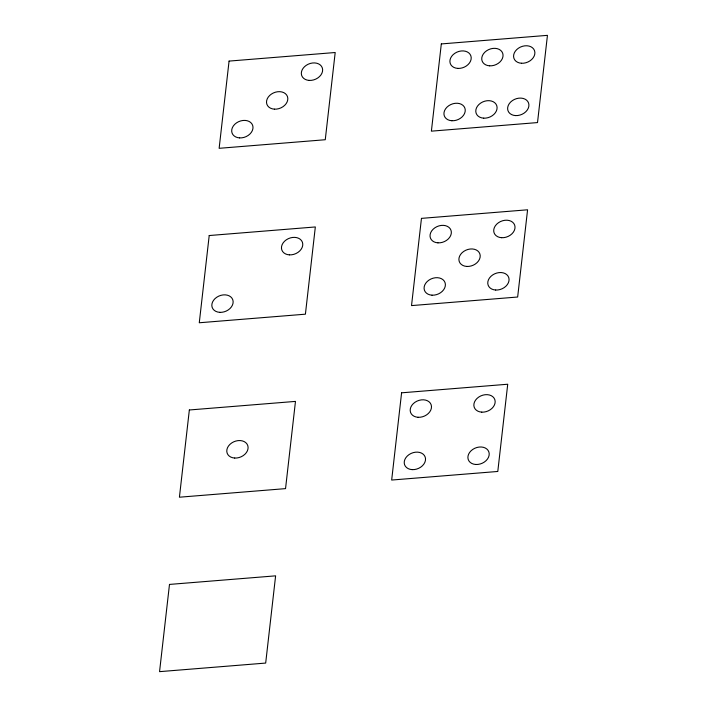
<?xml version="1.0" encoding="UTF-8"?>
<svg xmlns="http://www.w3.org/2000/svg" width="707" height="707" viewBox="0 0 707 707"><rect width="100%" height="100%" fill="white"/><g stroke="black" fill="none" stroke-linecap="round" stroke-linejoin="round"><path stroke-width="1.06" d="M169.486 584.424L159.552 671.65L265.682 663.069L275.615 575.843L169.486 584.424M189.343 409.98L179.419 497.207L285.54 488.625L295.473 401.399L189.343 409.98M209.21 235.537L199.277 322.763L305.406 314.182L315.331 226.956L209.21 235.537M229.068 61.094L219.135 148.311L325.264 139.73L335.198 52.512L229.068 61.094M401.594 392.818L391.669 480.044L497.79 471.463L507.723 384.237L401.594 392.818M421.46 218.375L411.527 305.601L517.657 297.02L527.581 209.793L421.46 218.375M441.318 43.931L431.385 131.157L537.514 122.576L547.448 35.35L441.318 43.931M489.659 65.831A10.994 8.343 -22 0 0 502.686 53.237A10.994 8.343 -22 0 0 484.843 52.194A10.994 8.343 -22 0 0 489.659 65.831M483.703 118.166A10.994 8.343 -22 0 0 496.729 105.564A10.994 8.343 -22 0 0 478.886 104.53A10.994 8.343 -22 0 0 483.703 118.166M521.492 63.259A10.994 8.343 -22 0 0 534.527 50.657A10.994 8.343 -22 0 0 516.684 49.623A10.994 8.343 -22 0 0 521.492 63.259M451.861 120.738A10.994 8.343 -22 0 0 464.888 108.144A10.994 8.343 -22 0 0 447.045 107.102A10.994 8.343 -22 0 0 451.861 120.738M515.536 115.586A10.994 8.343 -22 0 0 528.562 102.992A10.994 8.343 -22 0 0 510.728 101.949A10.994 8.343 -22 0 0 515.536 115.586M457.818 68.402A10.994 8.343 -22 0 0 470.853 55.809A10.994 8.343 -22 0 0 453.01 54.766A10.994 8.343 -22 0 0 457.818 68.402M418.093 417.289A10.994 8.343 -22 0 0 431.129 404.696A10.994 8.343 -22 0 0 413.286 403.662A10.994 8.343 -22 0 0 418.093 417.289M475.811 464.481A10.994 8.343 -22 0 0 488.846 451.879A10.994 8.343 -22 0 0 471.003 450.845A10.994 8.343 -22 0 0 475.811 464.481M412.137 469.625A10.994 8.343 -22 0 0 425.172 457.031A10.994 8.343 -22 0 0 407.329 455.988A10.994 8.343 -22 0 0 412.137 469.625M481.776 412.146A10.994 8.343 -22 0 0 494.803 399.552A10.994 8.343 -22 0 0 476.96 398.509A10.994 8.343 -22 0 0 481.776 412.146M466.814 266.442A10.994 8.343 -22 0 0 479.85 253.848A10.994 8.343 -22 0 0 462.007 252.806A10.994 8.343 -22 0 0 466.814 266.442M437.96 242.846A10.994 8.343 -22 0 0 450.986 230.252A10.994 8.343 -22 0 0 433.144 229.209A10.994 8.343 -22 0 0 437.96 242.846M495.678 290.029A10.994 8.343 -22 0 0 508.704 277.436A10.994 8.343 -22 0 0 490.861 276.402A10.994 8.343 -22 0 0 495.678 290.029M432.004 295.181A10.994 8.343 -22 0 0 445.03 282.588A10.994 8.343 -22 0 0 427.187 281.545A10.994 8.343 -22 0 0 432.004 295.181M501.634 237.702A10.994 8.343 -22 0 0 514.661 225.1A10.994 8.343 -22 0 0 496.818 224.066A10.994 8.343 -22 0 0 501.634 237.702M309.242 80.412A10.994 8.343 -22 0 0 322.277 67.819A10.994 8.343 -22 0 0 304.434 66.776A10.994 8.343 -22 0 0 309.242 80.412M239.611 137.9A10.994 8.343 -22 0 0 252.638 125.298A10.994 8.343 -22 0 0 234.795 124.264A10.994 8.343 -22 0 0 239.611 137.9M289.384 254.865A10.994 8.343 -22 0 0 302.41 242.262A10.994 8.343 -22 0 0 284.567 241.228A10.994 8.343 -22 0 0 289.384 254.865M219.753 312.344A10.994 8.343 -22 0 0 232.78 299.75A10.994 8.343 -22 0 0 214.937 298.708A10.994 8.343 -22 0 0 219.753 312.344M274.431 109.161A10.994 8.343 -22 0 0 287.457 96.559A10.994 8.343 -22 0 0 269.614 95.525A10.994 8.343 -22 0 0 274.431 109.161M234.706 458.048A10.994 8.343 -22 0 0 247.733 445.454A10.994 8.343 -22 0 0 229.89 444.411A10.994 8.343 -22 0 0 234.706 458.048"/></g></svg>
